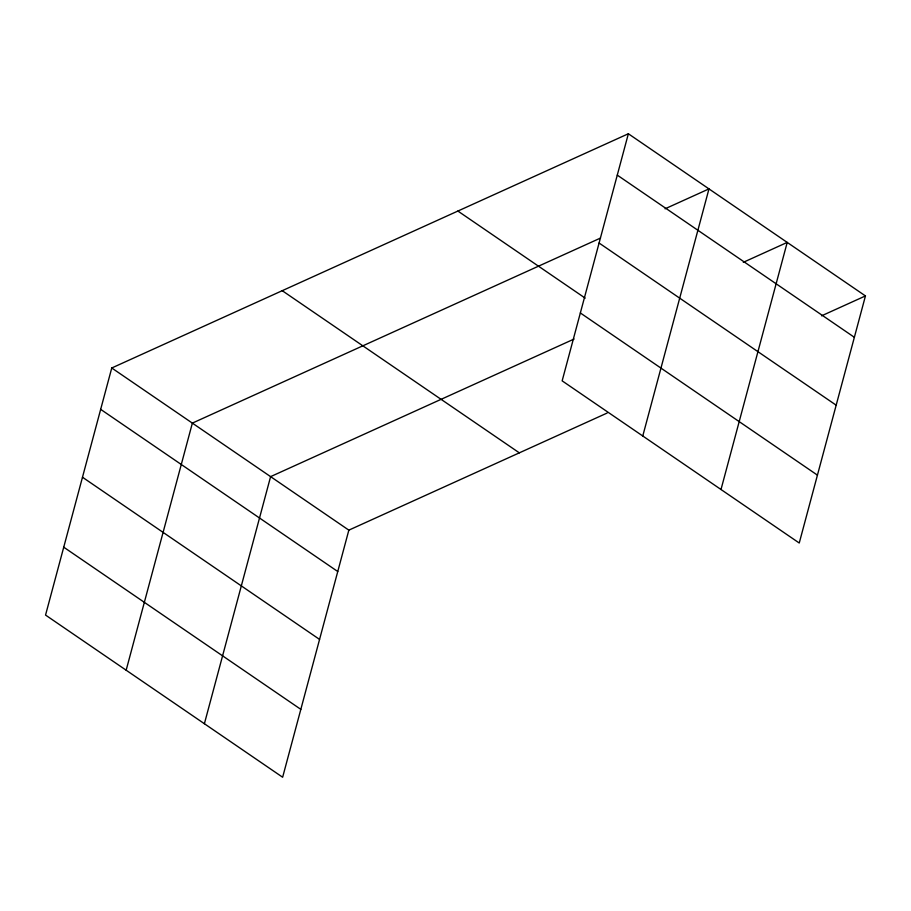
<?xml version="1.0" encoding="UTF-8"?>
<svg xmlns="http://www.w3.org/2000/svg" width="911" height="911" viewBox="0 0 911 911"><rect width="100%" height="100%" fill="white"/><g stroke="black" fill="none" stroke-linecap="round" stroke-linejoin="round"><path stroke-width="1.37" d="M628.362 133.758L562.155 380.855L799.243 543.013L865.45 295.927L628.362 133.758L111.757 367.987L45.55 615.073L282.638 777.242L348.845 530.145L607.147 413.036M126.162 670.211L192.369 423.114L600.486 238.078M204.394 723.721L270.601 476.635L574.112 339.029M642.767 435.993L708.974 188.896L665.064 208.801M721 489.503L787.218 242.406L743.296 262.322M821.54 315.832L865.45 295.927M617.282 175.128L854.37 337.298M599.096 243.021L836.173 405.179M457.891 211.056L585.204 298.136M580.353 312.963L817.429 475.132M282.239 290.689L519.327 452.847M111.757 367.987L348.845 530.145M100.677 409.358L337.753 571.516M82.48 477.239L319.567 639.408M63.736 547.192L300.824 709.35"/></g></svg>
